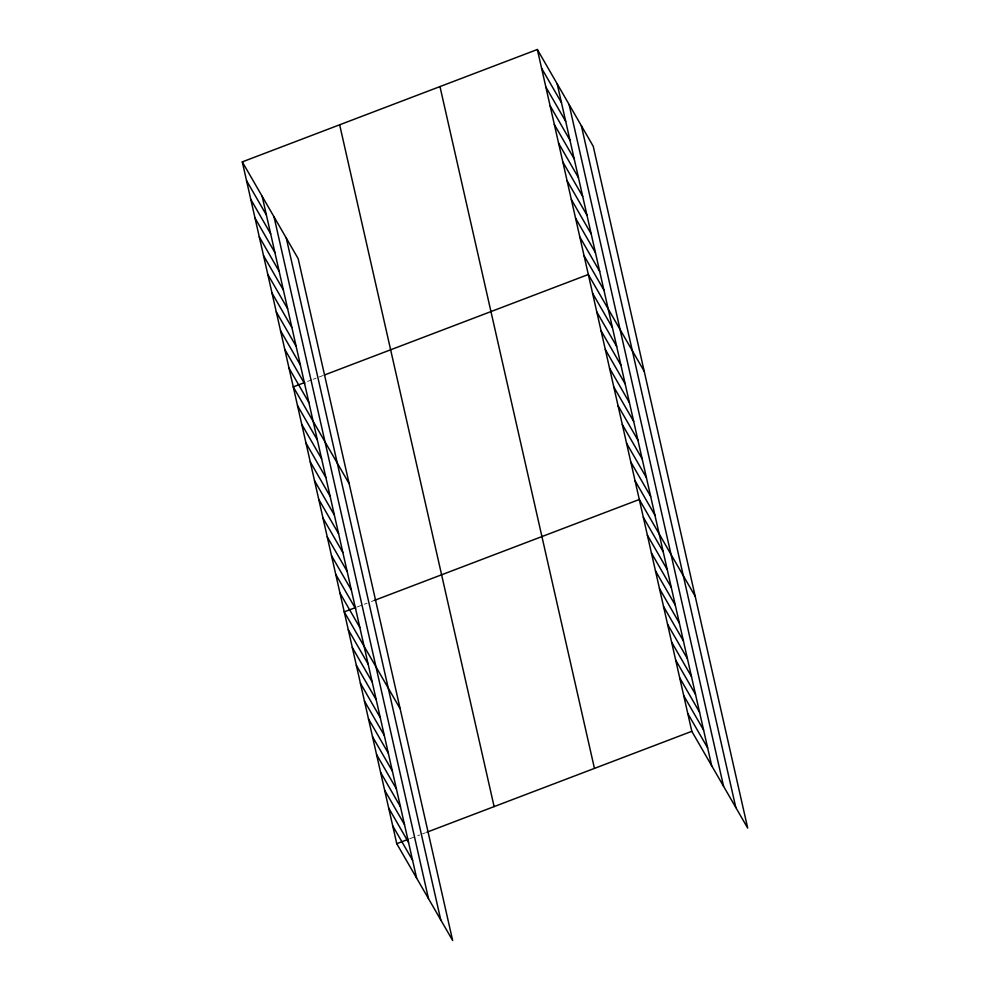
<?xml version="1.0" encoding="UTF-8"?>
<svg xmlns="http://www.w3.org/2000/svg" width="990" height="990" viewBox="0 0 990 990"><rect width="100%" height="100%" fill="white"/><g stroke="black" fill="none" stroke-linecap="round" stroke-linejoin="round"><path stroke-width="0.74" stroke-dasharray="4.95 3.71" d="M307.581 381.422L311.875 379.789M313.31 379.244L316.169 378.155M319.04 377.054L323.334 375.42M357.13 606.969L362.847 604.779M364.283 604.234L367.154 603.145M371.448 601.512L374.307 600.423M409.65 838.777L419.673 834.954M422.532 833.865L425.391 832.776"/><path stroke-width="1.49" d="M242.29 161.877L298.188 258.699L452.653 940.5L396.755 843.69L242.29 161.877L537.347 49.5L593.245 146.31L747.71 828.123L691.812 731.313L537.347 49.5M304.722 382.511L293.263 386.88L349.161 483.689M324.769 374.876L588.32 274.502L644.218 371.312M355.695 607.514L344.235 611.87L400.133 708.692M374.307 600.423L639.293 499.492L695.19 596.302M396.755 843.69L408.214 839.322M426.826 832.231L691.812 731.313M541.592 68.248L561.454 102.651M545.837 86.996L565.711 121.399M550.093 105.744L569.955 140.147M554.338 124.505L574.2 158.907M558.583 143.253L578.445 177.656M562.84 162.001L582.702 196.404M567.084 180.749L586.946 215.152M571.329 199.497L591.191 233.9M575.574 218.246L595.436 252.648M579.831 236.994L599.692 271.396M584.075 255.742L603.937 290.144M592.564 293.25L612.426 327.653M596.822 311.999L616.683 346.401M601.066 330.747L620.928 365.149M605.311 349.495L625.173 383.897M609.555 368.243L629.417 402.645M613.812 386.991L633.674 421.394M618.057 405.739L637.919 440.142M622.302 424.5L642.163 458.902M626.546 443.248L646.421 477.65M630.803 461.996L650.665 496.398M635.048 480.744L654.91 515.146M643.339 517.325L663.201 551.727M647.373 535.157L667.235 569.559M651.42 552.989L671.282 587.392M655.454 570.822L675.316 605.224M659.501 588.654L679.363 623.057M663.535 606.486L683.397 640.889M667.569 624.319L687.444 658.721M671.616 642.151L691.478 676.554M675.65 659.984L695.512 694.386M679.697 677.816L699.559 712.218M683.731 695.648L703.593 730.051M687.778 713.481L707.64 747.883M246.535 180.626L266.397 215.028M250.779 199.374L270.654 233.776M255.036 218.122L274.898 252.537M259.281 236.882L279.143 271.285M263.526 255.63L283.387 290.033M267.783 274.379L287.644 308.781M272.027 293.127L291.889 327.529M276.272 311.875L296.134 346.277M280.517 330.623L300.378 365.025M284.774 349.371L304.635 383.774M289.018 368.132L308.88 402.534M297.507 405.628L317.369 440.03M301.764 424.376L321.626 458.778M306.009 443.124L325.871 477.526M310.254 461.872L330.115 496.275M314.498 480.62L334.36 515.023M318.755 499.368L338.617 533.771M323 518.129L342.862 552.531M327.245 536.877L347.106 571.279M331.489 555.625L351.363 590.028M335.746 574.373L355.608 608.776M339.991 593.121L359.853 627.524M348.282 629.702L368.144 664.104M352.316 647.534L372.178 681.937M356.363 665.367L376.225 699.769M360.397 683.199L380.259 717.601M364.444 701.031L384.306 735.434M368.478 718.864L388.34 753.266M372.512 736.696L392.387 771.099M376.559 754.529L396.421 788.931M380.593 772.361L400.455 806.763M384.64 790.193L404.502 824.596M388.674 808.026L408.536 842.428M392.721 825.858L412.582 860.26M581.353 125.718L735.818 807.531M569.101 104.495L723.566 786.308M557.209 83.903L711.674 765.716M439.981 86.588L594.446 768.389M339.657 124.79L494.121 806.602M286.296 238.095L440.76 919.908M274.044 216.872L428.509 898.685M262.152 196.28L416.617 878.093"/></g></svg>
